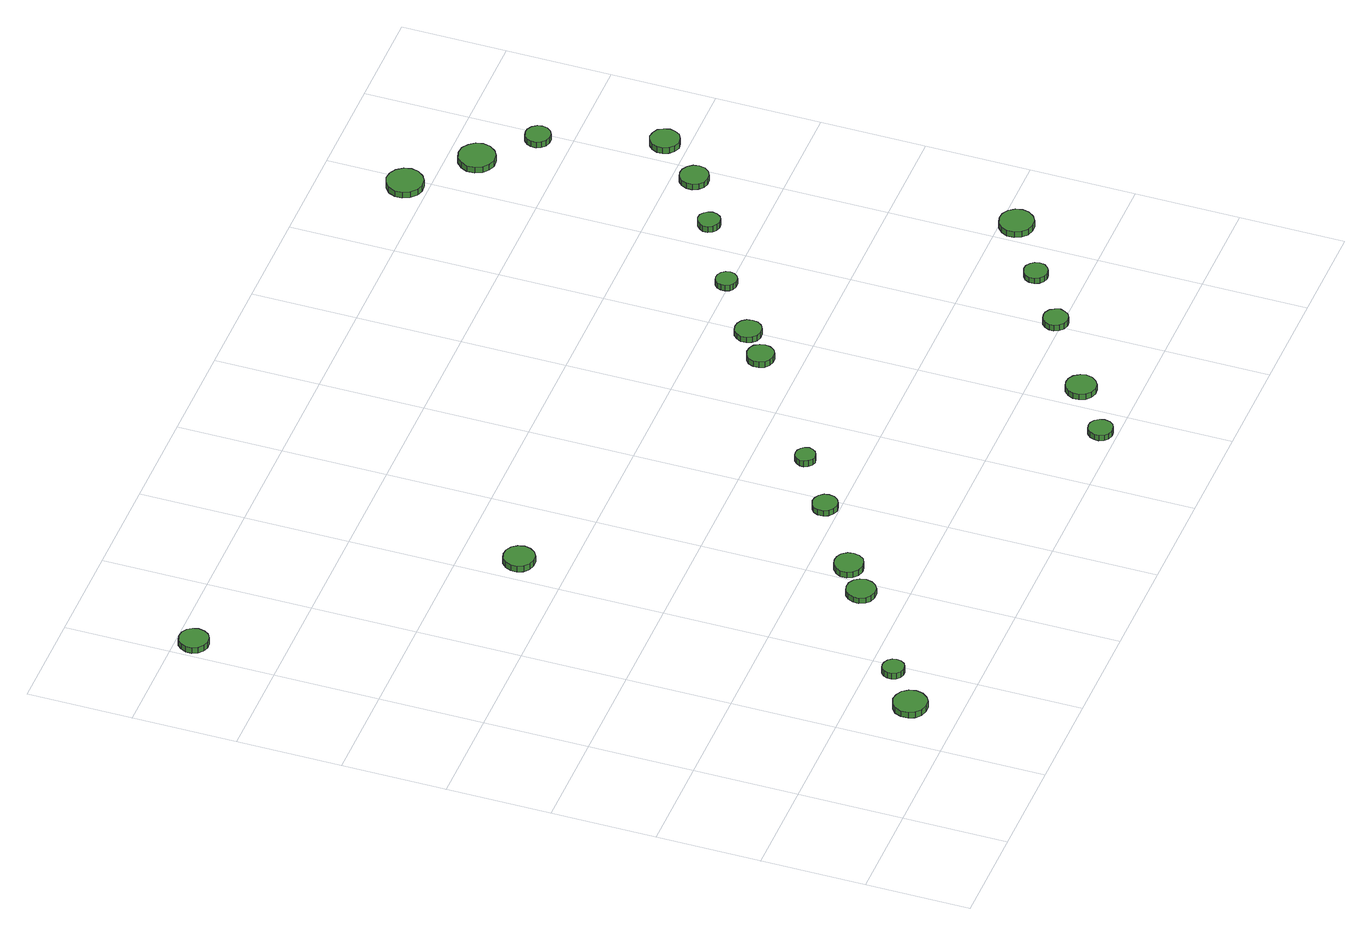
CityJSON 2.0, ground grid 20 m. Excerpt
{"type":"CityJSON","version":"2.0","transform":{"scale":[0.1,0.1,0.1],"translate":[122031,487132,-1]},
"CityObjects":{
"tree1":{"type":"SolitaryVegetationObject","attributes":{"function":"something"},"geometry":[{"type":"MultiSurface","lod":"1","boundaries":[[[0,1,2,3,4,5,6,7,8,9,10,11,12,13,14]],[[15,16,17,18,19,20,21,22,23,24,25,26,27,28,29]],[[0,29,28,1]],[[1,28,27,2]],[[2,27,26,3]],[[3,26,25,4]],[[4,25,24,5]],[[5,24,23,6]],[[6,23,22,7]],[[7,22,21,8]],[[8,21,20,9]],[[9,20,19,10]],[[10,19,18,11]],[[11,18,17,12]],[[12,17,16,13]],[[13,16,15,14]],[[14,15,29,0]]]}]},
"tree2":{"type":"SolitaryVegetationObject","attributes":{"function":"something"},"geometry":[{"type":"MultiSurface","lod":"1","boundaries":[[[30,31,32,33,34,35,36,37,38,39,40,41,42,43,44]],[[45,46,47,48,49,50,51,52,53,54,55,56,57,58,59]],[[30,59,58,31]],[[31,58,57,32]],[[32,57,56,33]],[[33,56,55,34]],[[34,55,54,35]],[[35,54,53,36]],[[36,53,52,37]],[[37,52,51,38]],[[38,51,50,39]],[[39,50,49,40]],[[40,49,48,41]],[[41,48,47,42]],[[42,47,46,43]],[[43,46,45,44]],[[44,45,59,30]]]}]},
"tree3":{"type":"SolitaryVegetationObject","attributes":{"function":"something"},"geometry":[{"type":"MultiSurface","lod":"1","boundaries":[[[60,61,62,63,64,65,66,67,68,69,70,71,72,73,74]],[[75,76,77,78,79,80,81,82,83,84,85,86,87,88,89]],[[60,89,88,61]],[[61,88,87,62]],[[62,87,86,63]],[[63,86,85,64]],[[64,85,84,65]],[[65,84,83,66]],[[66,83,82,67]],[[67,82,81,68]],[[68,81,80,69]],[[69,80,79,70]],[[70,79,78,71]],[[71,78,77,72]],[[72,77,76,73]],[[73,76,75,74]],[[74,75,89,60]]]}]},
"tree4":{"type":"SolitaryVegetationObject","attributes":{"function":"something"},"geometry":[{"type":"MultiSurface","lod":"1","boundaries":[[[90,91,92,93,94,95,96,97,98,99,100,101,102,103,104]],[[105,106,107,108,109,110,111,112,113,114,115,116,117,118,119]],[[90,119,118,91]],[[91,118,117,92]],[[92,117,116,93]],[[93,116,115,94]],[[94,115,114,95]],[[95,114,113,96]],[[96,113,112,97]],[[97,112,111,98]],[[98,111,110,99]],[[99,110,109,100]],[[100,109,108,101]],[[101,108,107,102]],[[102,107,106,103]],[[103,106,105,104]],[[104,105,119,90]]]}]},
"tree5":{"type":"SolitaryVegetationObject","attributes":{"function":"something"},"geometry":[{"type":"MultiSurface","lod":"1","boundaries":[[[120,121,122,123,124,125,126,127,128,129,130,131,132,133,134]],[[135,136,137,138,139,140,141,142,143,144,145,146,147,148,149]],[[120,149,148,121]],[[121,148,147,122]],[[122,147,146,123]],[[123,146,145,124]],[[124,145,144,125]],[[125,144,143,126]],[[126,143,142,127]],[[127,142,141,128]],[[128,141,140,129]],[[129,140,139,130]],[[130,139,138,131]],[[131,138,137,132]],[[132,137,136,133]],[[133,136,135,134]],[[134,135,149,120]]]}]},
"tree6":{"type":"SolitaryVegetationObject","attributes":{"function":"something"},"geometry":[{"type":"MultiSurface","lod":"1","boundaries":[[[150,151,152,153,154,155,156,157,158,159,160,161,162,163,164]],[[165,166,167,168,169,170,171,172,173,174,175,176,177,178,179]],[[150,179,178,151]],[[151,178,177,152]],[[152,177,176,153]],[[153,176,175,154]],[[154,175,174,155]],[[155,174,173,156]],[[156,173,172,157]],[[157,172,171,158]],[[158,171,170,159]],[[159,170,169,160]],[[160,169,168,161]],[[161,168,167,162]],[[162,167,166,163]],[[163,166,165,164]],[[164,165,179,150]]]}]},
"tree7":{"type":"SolitaryVegetationObject","attributes":{"function":"something"},"geometry":[{"type":"MultiSurface","lod":"1","boundaries":[[[180,181,182,183,184,185,186,187,188,189,190,191,192,193,194]],[[195,196,197,198,199,200,201,202,203,204,205,206,207,208,209]],[[180,209,208,181]],[[181,208,207,182]],[[182,207,206,183]],[[183,206,205,184]],[[184,205,204,185]],[[185,204,203,186]],[[186,203,202,187]],[[187,202,201,188]],[[188,201,200,189]],[[189,200,199,190]],[[190,199,198,191]],[[191,198,197,192]],[[192,197,196,193]],[[193,196,195,194]],[[194,195,209,180]]]}]},
"tree8":{"type":"SolitaryVegetationObject","attributes":{"function":"something"},"geometry":[{"type":"MultiSurface","lod":"1","boundaries":[[[210,211,212,213,214,215,216,217,218,219,220,221,222,223,224]],[[225,226,227,228,229,230,231,232,233,234,235,236,237,238,239]],[[210,239,238,211]],[[211,238,237,212]],[[212,237,236,213]],[[213,236,235,214]],[[214,235,234,215]],[[215,234,233,216]],[[216,233,232,217]],[[217,232,231,218]],[[218,231,230,219]],[[219,230,229,220]],[[220,229,228,221]],[[221,228,227,222]],[[222,227,226,223]],[[223,226,225,224]],[[224,225,239,210]]]}]},
"tree9":{"type":"SolitaryVegetationObject","attributes":{"function":"something"},"geometry":[{"type":"MultiSurface","lod":"1","boundaries":[[[240,241,242,243,244,245,246,247,248,249,250,251,252,253,254]],[[255,256,257,258,259,260,261,262,263,264,265,266,267,268,269]],[[240,269,268,241]],[[241,268,267,242]],[[242,267,266,243]],[[243,266,265,244]],[[244,265,264,245]],[[245,264,263,246]],[[246,263,262,247]],[[247,262,261,248]],[[248,261,260,249]],[[249,260,259,250]],[[250,259,258,251]],[[251,258,257,252]],[[252,257,256,253]],[[253,256,255,254]],[[254,255,269,240]]]}]},
"tree10":{"type":"SolitaryVegetationObject","attributes":{"function":"something"},"geometry":[{"type":"MultiSurface","lod":"1","boundaries":[[[270,271,272,273,274,275,276,277,278,279,280,281,282,283,284]],[[285,286,287,288,289,290,291,292,293,294,295,296,297,298,299]],[[270,299,298,271]],[[271,298,297,272]],[[272,297,296,273]],[[273,296,295,274]],[[274,295,294,275]],[[275,294,293,276]],[[276,293,292,277]],[[277,292,291,278]],[[278,291,290,279]],[[279,290,289,280]],[[280,289,288,281]],[[281,288,287,282]],[[282,287,286,283]],[[283,286,285,284]],[[284,285,299,270]]]}]},
"tree11":{"type":"SolitaryVegetationObject","attributes":{"function":"something"},"geometry":[{"type":"MultiSurface","lod":"1","boundaries":[[[300,301,302,303,304,305,306,307,308,309,310,311,312,313,314]],[[315,316,317,318,319,320,321,322,323,324,325,326,327,328,329]],[[300,329,328,301]],[[301,328,327,302]],[[302,327,326,303]],[[303,326,325,304]],[[304,325,324,305]],[[305,324,323,306]],[[306,323,322,307]],[[307,322,321,308]],[[308,321,320,309]],[[309,320,319,310]],[[310,319,318,311]],[[311,318,317,312]],[[312,317,316,313]],[[313,316,315,314]],[[314,315,329,300]]]}]},
"tree12":{"type":"SolitaryVegetationObject","attributes":{"function":"something"},"geometry":[{"type":"MultiSurface","lod":"1","boundaries":[[[330,331,332,333,334,335,336,337,338,339,340,341,342,343,344]],[[345,346,347,348,349,350,351,352,353,354,355,356,357,358,359]],[[330,359,358,331]],[[331,358,357,332]],[[332,357,356,333]],[[333,356,355,334]],[[334,355,354,335]],[[335,354,353,336]],[[336,353,352,337]],[[337,352,351,338]],[[338,351,350,339]],[[339,350,349,340]],[[340,349,348,341]],[[341,348,347,342]],[[342,347,346,343]],[[343,346,345,344]],[[344,345,359,330]]]}]},
"tree13":{"type":"SolitaryVegetationObject","attributes":{"function":"something"},"geometry":[{"type":"MultiSurface","lod":"1","boundaries":[[[360,361,362,363,364,365,366,367,368,369,370,371,372,373,374]],[[375,376,377,378,379,380,381,382,383,384,385,386,387,388,389]],[[360,389,388,361]],[[361,388,387,362]],[[362,387,386,363]],[[363,386,385,364]],[[364,385,384,365]],[[365,384,383,366]],[[366,383,382,367]],[[367,382,381,368]],[[368,381,380,369]],[[369,380,379,370]],[[370,379,378,371]],[[371,378,377,372]],[[372,377,376,373]],[[373,376,375,374]],[[374,375,389,360]]]}]},
"tree14":{"type":"SolitaryVegetationObject","attributes":{"function":"something"},"geometry":[{"type":"MultiSurface","lod":"1","boundaries":[[[390,391,392,393,394,395,396,397,398,399,400,401,402,403,404]],[[405,406,407,408,409,410,411,412,413,414,415,416,417,418,419]],[[390,419,418,391]],[[391,418,417,392]],[[392,417,416,393]],[[393,416,415,394]],[[394,415,414,395]],[[395,414,413,396]],[[396,413,412,397]],[[397,412,411,398]],[[398,411,410,399]],[[399,410,409,400]],[[400,409,408,401]],[[401,408,407,402]],[[402,407,406,403]],[[403,406,405,404]],[[404,405,419,390]]]}]},
"tree15":{"type":"SolitaryVegetationObject","attributes":{"function":"something"},"geometry":[{"type":"MultiSurface","lod":"1","boundaries":[[[420,421,422,423,424,425,426,427,428,429,430,431,432,433,434]],[[435,436,437,438,439,440,441,442,443,444,445,446,447,448,449]],[[420,449,448,421]],[[421,448,447,422]],[[422,447,446,423]],[[423,446,445,424]],[[424,445,444,425]],[[425,444,443,426]],[[426,443,442,427]],[[427,442,441,428]],[[428,441,440,429]],[[429,440,439,430]],[[430,439,438,431]],[[431,438,437,432]],[[432,437,436,433]],[[433,436,435,434]],[[434,435,449,420]]]}]},
"tree16":{"type":"SolitaryVegetationObject","attributes":{"function":"something"},"geometry":[{"type":"MultiSurface","lod":"1","boundaries":[[[450,451,452,453,454,455,456,457,458,459,460,461,462,463,464]],[[465,466,467,468,469,470,471,472,473,474,475,476,477,478,479]],[[450,479,478,451]],[[451,478,477,452]],[[452,477,476,453]],[[453,476,475,454]],[[454,475,474,455]],[[455,474,473,456]],[[456,473,472,457]],[[457,472,471,458]],[[458,471,470,459]],[[459,470,469,460]],[[460,469,468,461]],[[461,468,467,462]],[[462,467,466,463]],[[463,466,465,464]],[[464,465,479,450]]]}]},
"tree17":{"type":"SolitaryVegetationObject","attributes":{"function":"something"},"geometry":[{"type":"MultiSurface","lod":"1","boundaries":[[[480,481,482,483,484,485,486,487,488,489,490,491,492,493,494]],[[495,496,497,498,499,500,501,502,503,504,505,506,507,508,509]],[[480,509,508,481]],[[481,508,507,482]],[[482,507,506,483]],[[483,506,505,484]],[[484,505,504,485]],[[485,504,503,486]],[[486,503,502,487]],[[487,502,501,488]],[[488,501,500,489]],[[489,500,499,490]],[[490,499,498,491]],[[491,498,497,492]],[[492,497,496,493]],[[493,496,495,494]],[[494,495,509,480]]]}]},
"tree18":{"type":"SolitaryVegetationObject","attributes":{"function":"something"},"geometry":[{"type":"MultiSurface","lod":"1","boundaries":[[[510,511,512,513,514,515,516,517,518,519,520,521,522,523,524]],[[525,526,527,528,529,530,531,532,533,534,535,536,537,538,539]],[[510,539,538,511]],[[511,538,537,512]],[[512,537,536,513]],[[513,536,535,514]],[[514,535,534,515]],[[515,534,533,516]],[[516,533,532,517]],[[517,532,531,518]],[[518,531,530,519]],[[519,530,529,520]],[[520,529,528,521]],[[521,528,527,522]],[[522,527,526,523]],[[523,526,525,524]],[[524,525,539,510]]]}]},
"tree19":{"type":"SolitaryVegetationObject","attributes":{"function":"something"},"geometry":[{"type":"MultiSurface","lod":"1","boundaries":[[[540,541,542,543,544,545,546,547,548,549,550,551,552,553,554]],[[555,556,557,558,559,560,561,562,563,564,565,566,567,568,569]],[[540,569,568,541]],[[541,568,567,542]],[[542,567,566,543]],[[543,566,565,544]],[[544,565,564,545]],[[545,564,563,546]],[[546,563,562,547]],[[547,562,561,548]],[[548,561,560,549]],[[549,560,559,550]],[[550,559,558,551]],[[551,558,557,552]],[[552,557,556,553]],[[553,556,555,554]],[[554,555,569,540]]]}]},
"tree20":{"type":"SolitaryVegetationObject","attributes":{"function":"something"},"geometry":[{"type":"MultiSurface","lod":"1","boundaries":[[[570,571,572,573,574,575,576,577,578,579,580,581,582,583,584]],[[585,586,587,588,589,590,591,592,593,594,595,596,597,598,599]],[[570,599,598,571]],[[571,598,597,572]],[[572,597,596,573]],[[573,596,595,574]],[[574,595,594,575]],[[575,594,593,576]],[[576,593,592,577]],[[577,592,591,578]],[[578,591,590,579]],[[579,590,589,580]],[[580,589,588,581]],[[581,588,587,582]],[[582,587,586,583]],[[583,586,585,584]],[[584,585,599,570]]]}]},
"tree21":{"type":"SolitaryVegetationObject","attributes":{"function":"something"},"geometry":[{"type":"MultiSurface","lod":"1","boundaries":[[[600,601,602,603,604,605,606,607,608,609,610,611,612,613,614]],[[615,616,617,618,619,620,621,622,623,624,625,626,627,628,629]],[[600,629,628,601]],[[601,628,627,602]],[[602,627,626,603]],[[603,626,625,604]],[[604,625,624,605]],[[605,624,623,606]],[[606,623,622,607]],[[607,622,621,608]],[[608,621,620,609]],[[609,620,619,610]],[[610,619,618,611]],[[611,618,617,612]],[[612,617,616,613]],[[613,616,615,614]],[[614,615,629,600]]]}]},
"tree22":{"type":"SolitaryVegetationObject","attributes":{"function":"something"},"geometry":[{"type":"MultiSurface","lod":"1","boundaries":[[[630,631,632,633,634,635,636,637,638,639,640,641,642,643,644]],[[645,646,647,648,649,650,651,652,653,654,655,656,657,658,659]],[[630,659,658,631]],[[631,658,657,632]],[[632,657,656,633]],[[633,656,655,634]],[[634,655,654,635]],[[635,654,653,636]],[[636,653,652,637]],[[637,652,651,638]],[[638,651,650,639]],[[639,650,649,640]],[[640,649,648,641]],[[641,648,647,642]],[[642,647,646,643]],[[643,646,645,644]],[[644,645,659,630]]]}]}
},
"vertices":[
[323,90,30],[320,103,30],[312,114,30],[301,120,30],[288,122,30],[275,118,30],[265,109,30],[260,97,30],[260,83,30],[265,71,30],[275,62,30],[288,58,30],[301,59,30],[312,66,30],[320,77,30],[320,77,17],[312,66,17],[301,59,17],[288,58,17],[275,62,17],[265,71,17],[260,83,17],[260,97,17],[265,109,17],[275,118,17],[288,122,17],[301,120,17],[312,114,17],[320,103,17],[323,90,17],
[399,154,26],[397,162,26],[392,169,26],[384,173,26],[376,174,26],[368,172,26],[361,166,26],[358,158,26],[358,150,26],[361,142,26],[368,136,26],[376,133,26],[384,134,26],[392,138,26],[397,145,26],[397,145,13],[392,138,13],[384,134,13],[376,133,13],[368,136,13],[361,142,13],[358,150,13],[358,158,13],[361,166,13],[368,172,13],[376,174,13],[384,173,13],[392,169,13],[397,162,13],[399,154,13],
[64,1367,21],[61,1378,21],[55,1387,21],[45,1393,21],[33,1394,21],[22,1391,21],[14,1383,21],[9,1372,21],[9,1361,21],[14,1350,21],[22,1343,21],[33,1339,21],[45,1340,21],[55,1346,21],[61,1355,21],[61,1355,8],[55,1346,8],[45,1340,8],[33,1339,8],[22,1343,8],[14,1350,8],[9,1361,8],[9,1372,8],[14,1383,8],[22,1391,8],[33,1394,8],[45,1393,8],[55,1387,8],[61,1378,8],[64,1367,8],
[592,282,27],[589,293,27],[583,302,27],[573,308,27],[561,309,27],[550,306,27],[542,298,27],[537,287,27],[537,276,27],[542,265,27],[550,258,27],[561,254,27],[573,255,27],[583,261,27],[589,270,27],[589,270,15],[583,261,15],[573,255,15],[561,254,15],[550,258,15],[542,265,15],[537,276,15],[537,287,15],[542,298,15],[550,306,15],[561,309,15],[573,308,15],[583,302,15],[589,293,15],[592,282,15],
[476,892,25],[473,904,25],[466,914,25],[455,920,25],[443,921,25],[432,918,25],[422,909,25],[417,898,25],[417,886,25],[422,875,25],[432,867,25],[443,863,25],[455,864,25],[466,870,25],[473,880,25],[473,880,12],[466,870,12],[455,864,12],[443,863,12],[432,867,12],[422,875,12],[417,886,12],[417,898,12],[422,909,12],[432,918,12],[443,921,12],[455,920,12],[466,914,12],[473,904,12],[476,892,12],
[656,328,25],[654,339,25],[647,349,25],[637,354,25],[626,355,25],[615,352,25],[606,344,25],[601,334,25],[601,322,25],[606,312,25],[615,304,25],[626,300,25],[637,302,25],[647,307,25],[654,317,25],[654,317,12],[647,307,12],[637,302,12],[626,300,12],[615,304,12],[606,312,12],[601,322,12],[601,334,12],[606,344,12],[615,352,12],[626,355,12],[637,354,12],[647,349,12],[654,339,12],[656,328,12],
[796,425,26],[794,434,26],[788,442,26],[779,447,26],[770,448,26],[760,445,26],[753,439,26],[749,430,26],[749,420,26],[753,411,26],[760,405,26],[770,401,26],[779,402,26],[788,407,26],[794,415,26],[794,415,14],[788,407,14],[779,402,14],[770,401,14],[760,405,14],[753,411,14],[749,420,14],[749,430,14],[753,439,14],[760,445,14],[770,448,14],[779,447,14],[788,442,14],[794,434,14],[796,425,14],
[904,502,30],[902,510,30],[897,516,30],[890,520,30],[882,521,30],[875,519,30],[869,513,30],[865,506,30],[865,498,30],[869,491,30],[875,485,30],[882,483,30],[890,484,30],[897,488,30],[902,494,30],[902,494,17],[897,488,17],[890,484,17],[882,483,17],[875,485,17],[869,491,17],[865,498,17],[865,506,17],[869,513,17],[875,519,17],[882,521,17],[890,520,17],[897,516,17],[902,510,17],[904,502,17],
[1163,30,25],[1161,39,25],[1155,47,25],[1147,52,25],[1138,53,25],[1128,50,25],[1121,43,25],[1117,34,25],[1117,25,25],[1121,16,25],[1128,10,25],[1138,7,25],[1147,8,25],[1155,12,25],[1161,20,25],[1161,20,13],[1155,12,13],[1147,8,13],[1138,7,13],[1128,10,13],[1121,16,13],[1117,25,13],[1117,34,13],[1121,43,13],[1128,50,13],[1138,53,13],[1147,52,13],[1155,47,13],[1161,39,13],[1163,30,13],
[1271,104,25],[1268,115,25],[1261,125,25],[1251,131,25],[1239,132,25],[1227,129,25],[1219,120,25],[1214,110,25],[1214,98,25],[1219,87,25],[1227,79,25],[1239,75,25],[1251,76,25],[1261,82,25],[1268,92,25],[1268,92,13],[1261,82,13],[1251,76,13],[1239,75,13],[1227,79,13],[1219,87,13],[1214,98,13],[1214,110,13],[1219,120,13],[1227,129,13],[1239,132,13],[1251,131,13],[1261,125,13],[1268,115,13],[1271,104,13],
[1151,674,30],[1149,684,30],[1143,693,30],[1134,698,30],[1123,699,30],[1113,696,30],[1105,689,30],[1101,679,30],[1101,669,30],[1105,659,30],[1113,652,30],[1123,649,30],[1134,650,30],[1143,655,30],[1149,664,30],[1149,664,17],[1143,655,17],[1134,650,17],[1123,649,17],[1113,652,17],[1105,659,17],[1101,669,17],[1101,679,17],[1105,689,17],[1113,696,17],[1123,699,17],[1134,698,17],[1143,693,17],[1149,684,17],[1151,674,17],
[1211,719,28],[1209,730,28],[1203,738,28],[1194,743,28],[1183,744,28],[1173,741,28],[1166,734,28],[1161,724,28],[1161,714,28],[1166,704,28],[1173,697,28],[1183,694,28],[1194,695,28],[1203,700,28],[1209,709,28],[1209,709,16],[1203,700,16],[1194,695,16],[1183,694,16],[1173,697,16],[1166,704,16],[1161,714,16],[1161,724,16],[1166,734,16],[1173,741,16],[1183,744,16],[1194,743,16],[1203,738,16],[1209,730,16],[1211,719,16],
[1430,210,25],[1427,220,25],[1422,228,25],[1413,233,25],[1404,234,25],[1394,231,25],[1387,224,25],[1383,215,25],[1383,206,25],[1387,197,25],[1394,190,25],[1404,187,25],[1413,188,25],[1422,193,25],[1427,201,25],[1427,201,12],[1422,193,12],[1413,188,12],[1404,187,12],[1394,190,12],[1387,197,12],[1383,206,12],[1383,215,12],[1387,224,12],[1394,231,12],[1404,234,12],[1413,233,12],[1422,228,12],[1427,220,12],[1430,210,12],
[1325,803,29],[1323,811,29],[1318,818,29],[1311,822,29],[1302,823,29],[1294,821,29],[1288,815,29],[1285,807,29],[1285,799,29],[1288,791,29],[1294,786,29],[1302,783,29],[1311,784,29],[1318,788,29],[1323,795,29],[1323,795,17],[1318,788,17],[1311,784,17],[1302,783,17],[1294,786,17],[1288,791,17],[1285,799,17],[1285,807,17],[1288,815,17],[1294,821,17],[1302,823,17],[1311,822,17],[1318,818,17],[1323,811,17],[1325,803,17],
[1541,289,25],[1539,298,25],[1533,305,25],[1525,310,25],[1516,311,25],[1507,308,25],[1500,302,25],[1496,293,25],[1496,284,25],[1500,275,25],[1507,269,25],[1516,266,25],[1525,267,25],[1533,272,25],[1539,279,25],[1539,279,13],[1533,272,13],[1525,267,13],[1516,266,13],[1507,269,13],[1500,275,13],[1496,284,13],[1496,293,13],[1500,302,13],[1507,308,13],[1516,311,13],[1525,310,13],[1533,305,13],[1539,298,13],[1541,289,13],
[1473,889,29],[1471,897,29],[1466,904,29],[1459,909,29],[1450,910,29],[1442,907,29],[1435,901,29],[1431,893,29],[1431,884,29],[1435,876,29],[1442,871,29],[1450,868,29],[1459,869,29],[1466,873,29],[1471,880,29],[1471,880,16],[1466,873,16],[1459,869,16],[1450,868,16],[1442,871,16],[1435,876,16],[1431,884,16],[1431,893,16],[1435,901,16],[1442,907,16],[1450,910,16],[1459,909,16],[1466,904,16],[1471,897,16],[1473,889,16],
[1673,369,24],[1670,382,24],[1662,393,24],[1650,400,24],[1637,401,24],[1624,397,24],[1614,388,24],[1608,376,24],[1608,362,24],[1614,350,24],[1624,341,24],[1637,337,24],[1650,338,24],[1662,345,24],[1670,356,24],[1670,356,11],[1662,345,11],[1650,338,11],[1637,337,11],[1624,341,11],[1614,350,11],[1608,362,11],[1608,376,11],[1614,388,11],[1624,397,11],[1637,401,11],[1650,400,11],[1662,393,11],[1670,382,11],[1673,369,11],
[1411,1442,25],[1408,1456,25],[1399,1468,25],[1387,1475,25],[1372,1477,25],[1359,1472,25],[1348,1463,25],[1342,1450,25],[1342,1435,25],[1348,1422,25],[1359,1412,25],[1372,1408,25],[1387,1409,25],[1399,1417,25],[1408,1428,25],[1408,1428,12],[1399,1417,12],[1387,1409,12],[1372,1408,12],[1359,1412,12],[1348,1422,12],[1342,1435,12],[1342,1450,12],[1348,1463,12],[1359,1472,12],[1372,1477,12],[1387,1475,12],[1399,1468,12],[1408,1456,12],[1411,1442,12],
[1588,956,29],[1586,967,29],[1579,976,29],[1569,982,29],[1558,983,29],[1547,980,29],[1539,972,29],[1534,962,29],[1534,950,29],[1539,940,29],[1547,932,29],[1558,929,29],[1569,930,29],[1579,936,29],[1586,945,29],[1586,945,17],[1579,936,17],[1569,930,17],[1558,929,17],[1547,932,17],[1539,940,17],[1534,950,17],[1534,962,17],[1539,972,17],[1547,980,17],[1558,983,17],[1569,982,17],[1579,976,17],[1586,967,17],[1588,956,17],
[1520,1344,26],[1517,1358,26],[1508,1369,26],[1496,1377,26],[1481,1378,26],[1468,1374,26],[1457,1364,26],[1451,1351,26],[1451,1336,26],[1457,1323,26],[1468,1314,26],[1481,1309,26],[1496,1311,26],[1508,1318,26],[1517,1330,26],[1517,1330,13],[1508,1318,13],[1496,1311,13],[1481,1309,13],[1468,1314,13],[1457,1323,13],[1451,1336,13],[1451,1351,13],[1457,1364,13],[1468,1374,13],[1481,1378,13],[1496,1377,13],[1508,1369,13],[1517,1358,13],[1520,1344,13],
[1667,1040,30],[1664,1051,30],[1658,1061,30],[1648,1066,30],[1636,1068,30],[1625,1064,30],[1617,1056,30],[1612,1046,30],[1612,1034,30],[1617,1024,30],[1625,1016,30],[1636,1012,30],[1648,1014,30],[1658,1019,30],[1664,1029,30],[1664,1029,17],[1658,1019,17],[1648,1014,17],[1636,1012,17],[1625,1016,17],[1617,1024,17],[1612,1034,17],[1612,1046,17],[1617,1056,17],[1625,1064,17],[1636,1068,17],[1648,1066,17],[1658,1061,17],[1664,1051,17],[1667,1040,17],
[1599,1260,29],[1597,1269,29],[1591,1277,29],[1582,1282,29],[1573,1283,29],[1563,1280,29],[1556,1273,29],[1552,1265,29],[1552,1255,29],[1556,1246,29],[1563,1239,29],[1573,1236,29],[1582,1237,29],[1591,1242,29],[1597,1250,29],[1597,1250,16],[1591,1242,16],[1582,1237,16],[1573,1236,16],[1563,1239,16],[1556,1246,16],[1552,1255,16],[1552,1265,16],[1556,1273,16],[1563,1280,16],[1573,1283,16],[1582,1282,16],[1591,1277,16],[1597,1269,16],[1599,1260,16]
]}
